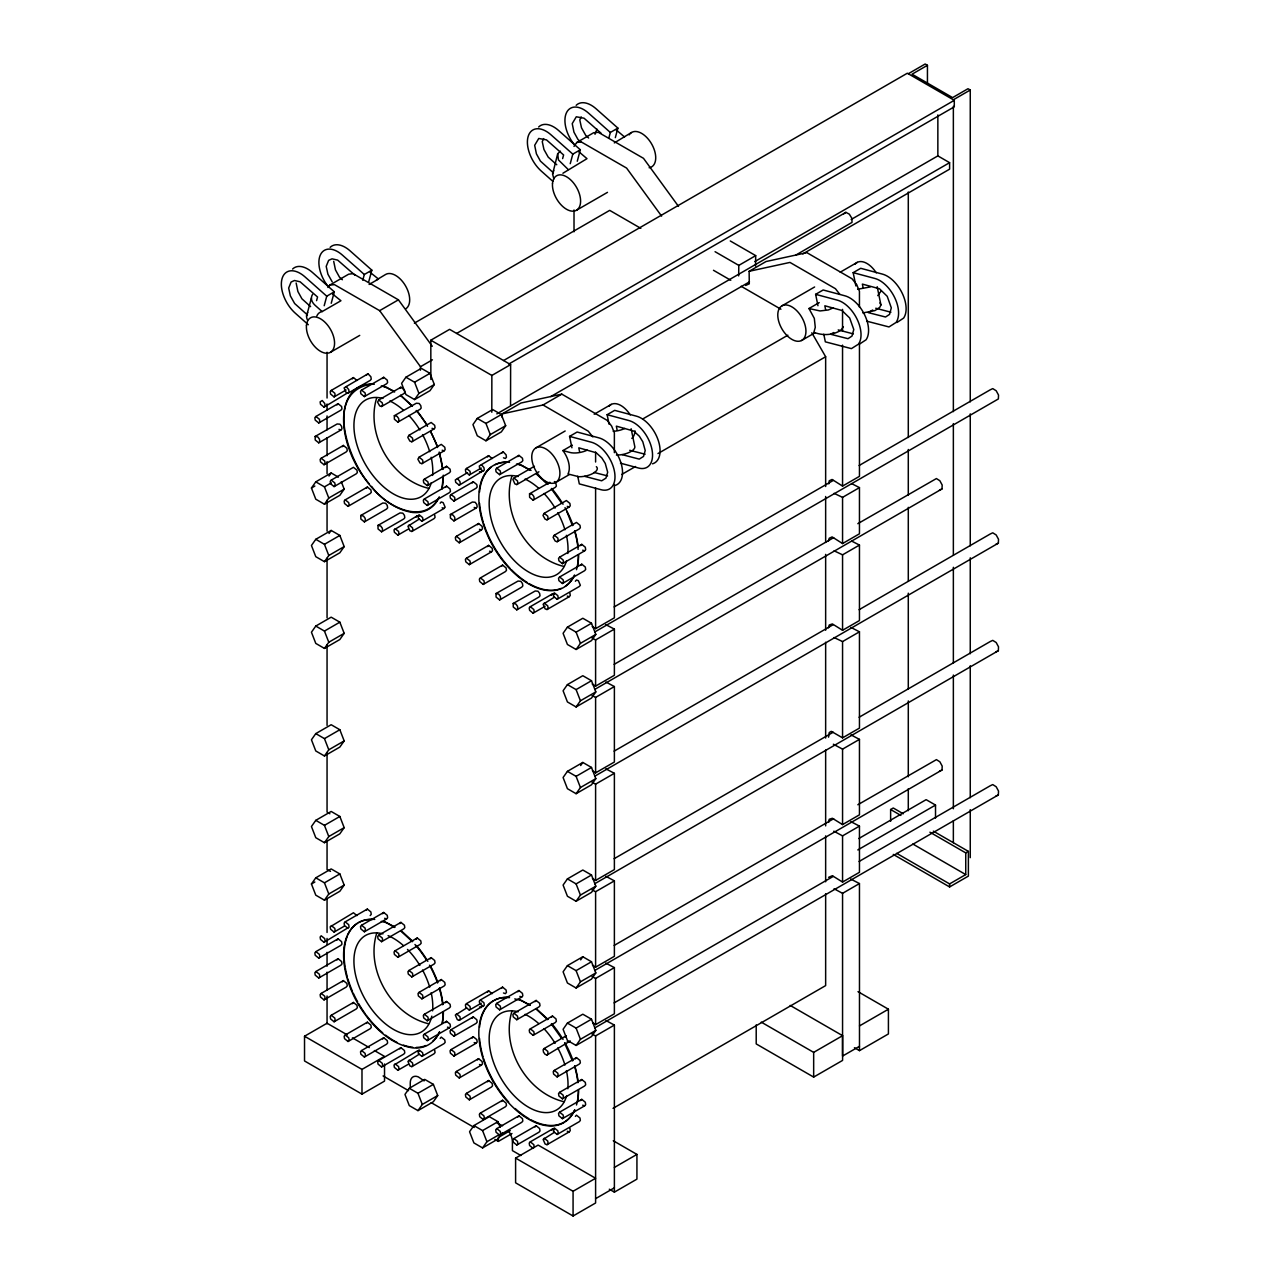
<?xml version="1.0" encoding="UTF-8"?>
<svg xmlns="http://www.w3.org/2000/svg" width="1280" height="1280" viewBox="0 0 1280 1280"><rect width="100%" height="100%" fill="white"/><g stroke="black" fill="none" stroke-linecap="round" stroke-linejoin="round"><path stroke-width="1.5" d="M327.056 752.544L327.056 812.128L329.872 813.744M327.056 473.616L327.056 461.68M327.056 455.712L327.056 437.808M327.056 429.856L327.056 415.936M327.056 409.968L327.056 404M327.056 398.032L327.056 352.272M491.808 412.272L491.856 375.44L510.624 364.608L449.6 329.36L430.816 340.208L430.864 379.456M574.016 231.792L574.016 209.952M605.76 963.12L614.384 967.6L614.384 1013.792L595.6 1024.624L592.656 1022.752M605.76 624.624L614.384 629.104L614.384 675.296L595.6 686.128L592.224 684.032M510.544 405.488L510.624 364.608M420.448 370.176L420.48 366.704L379.648 310.656L334.464 284.64L329.808 285.072L327.984 287.44M738.672 275.92L738.8 265.392L755.696 255.632L730.272 240.96M755.552 266.016L755.696 255.632M443.296 475.184L442.016 489.056M594.672 689.456L942.016 488.912L942.176 485.024L939.856 480.736L936.4 478.56L857.824 523.68M594.688 970.512L942.032 769.984L942.192 766.096L939.872 761.808L936.432 759.632L857.84 804.752M594.688 776.224L998.368 543.152L998.512 539.264L996.192 534.976L992.752 532.816L990.208 534.016L859.088 609.712M594.672 883.76L998.352 650.704L998.512 646.816L996.192 642.528L992.752 640.368L990.192 641.568L859.088 717.264M594.672 1027.984L998.352 794.928L998.512 791.04L996.176 786.752L992.736 784.576L990.192 785.792L859.072 861.488M828.784 483.84L829.232 480.784L832.096 479.456L842.56 486.096L859.456 476.336L859.456 343.04M828.56 737.168L829.232 732.544L831.28 731.344L842.56 737.856L859.456 728.096L859.456 631.808L850.976 627.44M828.688 822.368L829.232 819.28L832.352 818.272L842.56 824.592L859.456 814.832L859.456 739.376L850.976 734.88M553.888 178.944L552.592 174.096L557.696 153.712L560.48 151.168M306.544 316.144L311.408 298.016M316.576 300.64L317.552 297.008L300.112 281.792L294.496 280.496L291.088 282.048L288.672 288.048L290.368 295.888L294.656 303.536L307.456 314.96M324.192 305.728L326.752 296.192L334.304 291.824L312.528 272.528A26.56 15.328 60 0 0 292.592 269.04M331.232 303.28L334.304 291.824M362.768 280.24L364.304 274.512L371.84 270.16L350.08 250.848A26.56 15.328 60 0 0 330.144 247.36M368.768 281.616L371.84 270.16M562.624 158.592L563.6 154.96L546.496 139.888L538.752 138.464L534.672 145.296L536.416 153.84L540.432 161.12L553.424 172.816M570.24 163.68L572.8 154.128L580.336 149.776L558.576 130.48A26.56 15.328 60 0 0 538.64 126.992M577.264 161.232L580.336 149.776M608.8 138.192L610.336 132.464L617.888 128.096L596.112 108.8A26.56 15.328 60 0 0 576.176 105.312M615.328 137.648L617.888 128.096M828.464 541.056L829.232 538.24L832.128 536.912L842.56 543.552L859.456 533.792L859.456 487.616L851.552 483.568M828.464 627.808L829.232 624.992L832.384 623.936L842.56 630.288L859.456 620.544L859.456 545.072L851.552 541.04M512.016 475.712C500.448 512.208 526.592 557.568 563.92 566.432M512.016 1010.992C500.448 1047.488 526.592 1092.848 563.92 1101.712M552.592 174.096L553.76 170.464M376.784 397.632C365.184 434.032 391.392 479.536 428.672 488.352M376.784 933.056C365.184 969.456 391.392 1014.96 428.672 1023.776M595.008 134.272L596.976 129.184M438.88 497.504C424.096 526.256 385.44 506.16 371.568 486.416M543.68 138.608L542.256 141.632L543.952 149.488L548.224 157.136L556.768 164.752M581.232 116.928L579.792 119.968L581.504 127.808L585.776 135.456L588.624 138M877.184 286.688L880.928 304.96L879.76 307.344L874.928 310.592L862.88 312.944M378.752 400.016L377.536 402.08L379.664 405.856L381.568 406.512L403.728 393.712L404.8 392.48L404.432 390.064L400.912 387.216L378.752 400.016L382.272 402.848L382.656 405.264L381.568 406.512M408.992 435.28L407.776 437.344L409.904 441.104L411.808 441.776L433.968 428.976L435.056 427.744L434.672 425.328L431.152 422.48L408.992 435.28L412.512 438.112L412.896 440.528L411.808 441.776M419.104 457.168L417.872 459.232L420.016 463.008L421.92 463.664L444.08 450.88L445.152 449.632L444.768 447.216L441.264 444.384L419.104 457.168L422.608 460.016L422.992 462.432L421.92 463.664M544.208 513.344L542.976 515.408L545.12 519.168L547.024 519.84L569.184 507.04L570.256 505.808L569.888 503.392L566.368 500.544L544.208 513.344L547.728 516.176L548.096 518.592L547.024 519.84M554.304 535.232L553.072 537.296L555.216 541.072L557.12 541.728L579.28 528.928L580.352 527.696L579.984 525.28L576.464 522.432L554.304 535.232L557.824 538.08L558.192 540.496L557.12 541.728M843.376 326.64L841.232 330.048C833.088 335.328 822.8 335.856 813.872 332.272L815.28 327.36L814.32 318.384L808.976 308.528L819.216 302.608M574.016 146.416L576.752 142.496L593.664 132.736L598.32 132.304L643.488 158.32L678.496 206.368M341.296 481.696L344.176 489.152L339.84 495.312L324.448 504.208L315.776 499.2L311.44 488.016L315.776 481.856L331.168 472.96L338.4 477.136M329.008 476.048L331.168 472.96M405.92 377.216L401.584 383.392L405.92 394.576L414.592 399.584L429.984 390.688L434.32 384.512L429.984 373.344L421.312 368.336L405.92 377.216L414.592 382.224L418.928 393.408L414.592 399.584M324.448 504.208L328.784 498.032L344.176 489.152M315.776 539.312L311.44 545.488L315.776 556.672L324.448 561.68L339.84 552.784L344.176 546.608L339.84 535.44L331.168 530.432L315.776 539.312L324.448 544.32L328.784 555.504L324.448 561.68M329.008 533.504L331.168 530.432M315.776 626.064L311.44 632.224L315.776 643.408L324.448 648.416L339.84 639.52L344.176 633.344L339.84 622.176L331.168 617.168L315.776 626.064L324.448 631.072L328.784 642.24L324.448 648.416M477.28 418.416L472.944 424.592L477.28 435.776L485.952 440.784L501.344 431.888L505.68 425.712L501.344 414.544L492.672 409.536L477.28 418.416L485.952 423.424L490.288 434.608L485.952 440.784M315.776 733.616L311.44 739.776L315.776 750.96L324.448 755.968L339.84 747.072L344.176 740.912L339.84 729.728L331.168 724.72L315.776 733.616L324.448 738.624L328.784 749.792L324.448 755.968M315.776 820.352L311.44 826.528L315.776 837.696L324.448 842.704L339.84 833.824L344.176 827.648L339.84 816.464L331.168 811.456L315.776 820.352L324.448 825.36L328.784 836.544L324.448 842.704M311.44 883.984L315.776 877.824L331.168 868.928L339.84 873.936L344.176 885.12L339.84 891.28L324.448 900.176L315.776 895.168L311.44 883.984L314.864 882.016M324.448 900.176L328.784 894L344.176 885.12M567.424 627.136L563.088 633.312L567.424 644.48L576.096 649.488L591.488 640.608L595.824 634.432L591.488 623.264L582.816 618.256L567.424 627.136L576.096 632.144L580.432 643.328L576.096 649.488M567.424 684.608L563.088 690.768L567.424 701.952L576.096 706.96L591.488 698.064L595.824 691.904L591.488 680.72L582.816 675.712L567.424 684.608L576.096 689.616L580.432 700.784L576.096 706.96M567.424 771.344L563.088 777.52L567.424 788.688L576.096 793.696L591.488 784.8L595.824 778.64L591.488 767.456L582.816 762.448L567.424 771.344L576.096 776.352L580.432 787.536L576.096 793.696M580.656 765.536L582.816 762.448M409.296 1088.272L404.96 1094.432L409.296 1105.616L417.968 1110.624L433.376 1101.728L437.712 1095.568L433.376 1084.384L424.688 1079.376L409.296 1088.272L417.968 1093.28L422.304 1104.448L417.968 1110.624M567.424 878.896L563.088 885.072L567.424 896.24L576.096 901.248L591.488 892.368L595.824 886.192L591.488 875.024L582.816 870.016L567.424 878.896L576.096 883.904L580.432 895.088L576.096 901.248M567.424 965.632L563.088 971.808L567.424 982.992L576.096 988L591.488 979.104L595.824 972.928L591.488 961.76L582.816 956.752L567.424 965.632L576.096 970.64L580.432 981.824L576.096 988M580.656 959.84L582.816 956.752M500.144 1127.264L497.968 1121.68L489.296 1116.672L473.904 1125.568L469.552 1131.728L473.904 1142.912L482.576 1147.92L497.968 1139.024L502.304 1132.864M567.424 1023.104L563.088 1029.28L567.424 1040.448L576.096 1045.456L591.488 1036.576L595.824 1030.4L591.488 1019.216L582.816 1014.208L567.424 1023.104L576.096 1028.112L580.432 1039.296L576.096 1045.456M482.576 1147.92L486.912 1141.744L498.88 1134.832M877.76 295.632L881.056 291.136M356.96 380.448L353.44 377.6L331.28 390.4L330.208 391.632L330.576 394.048L334.096 396.896L346.032 390M315.92 416.464L314.848 417.696L315.216 420.112L318.736 422.96L340.896 410.16L341.968 408.928L341.6 406.512L338.08 403.664L315.92 416.464L319.44 419.296L319.808 421.712L318.736 422.96M324.016 407.12L325.104 405.888L324.72 403.472L322.224 400.512L320.128 401.872L320.496 404.288L324.016 407.12L347.264 393.088M334.096 396.896L335.184 395.648L334.8 393.232L331.28 390.4M352.368 378.848L353.44 377.6M337.008 404.912L338.08 403.664M348.016 393.2L349.088 391.968L348.704 389.552L346.224 386.592L344.112 387.952L346.112 392.544L348.016 393.2L370.176 380.416L371.248 379.168L370.864 376.752L368.032 373.792L346.224 386.592M361.568 390.096L360.496 391.344L360.864 393.76L364.384 396.592L386.544 383.808L387.632 382.56L387.248 380.144L383.728 377.312L361.568 390.096L365.088 392.944L365.472 395.36L364.384 396.592M318.736 442.832L319.808 441.584L319.44 439.168L317.824 436.992L315.152 436.432L315.216 440L318.736 442.832L340.896 430.032L341.968 428.8L341.6 426.384L339.984 424.208L337.168 423.968L315.152 436.432M382.656 378.544L383.728 377.312M321.216 458.24L320.128 459.472L320.512 461.888L324.032 464.736L346.192 451.936L347.264 450.704L346.896 448.288L343.376 445.44L321.216 458.24L324.736 461.072L325.104 463.488L324.032 464.736M342.288 446.688L343.376 445.44M399.84 388.464L400.912 387.216M331.28 480.096L330.208 481.344L330.576 483.76L334.096 486.592L356.256 473.808L357.344 472.56L356.96 470.144L353.44 467.312L331.28 480.096L334.8 482.944L335.184 485.36L334.096 486.592M397.92 422.096L399.008 420.864L398.624 418.448L397.008 416.272L394.336 415.696L394.4 419.264L397.92 422.096L420.08 409.312L421.168 408.064L420.784 405.648L419.168 403.472L416.352 403.232L394.336 415.696M345.232 499.84L344.144 501.072L344.528 503.488L348.048 506.336L370.208 493.536L371.28 492.304L370.896 489.888L367.392 487.04L345.232 499.84L348.736 502.672L349.12 505.088L348.048 506.336M366.304 488.288L367.392 487.04M364.384 521.872L365.472 520.64L365.088 518.224L363.472 516.048L360.8 515.472L360.864 519.04L364.384 521.872L386.544 509.072L387.632 507.84L387.248 505.424L385.632 503.248L382.816 503.008L360.8 515.472M424.416 479.104L423.328 480.336L423.712 482.752L427.232 485.6L449.392 472.8L450.464 471.568L450.08 469.152L446.576 466.304L424.416 479.104L427.936 481.936L428.304 484.352L427.232 485.6M381.568 531.792L382.656 530.56L382.272 528.144L380.656 525.968L377.984 525.392L378.048 528.96L381.568 531.792L403.728 518.992L404.8 517.76L404.432 515.344L402.816 513.168L400 512.928L377.984 525.392M445.488 467.552L446.576 466.304M419.152 516.496L417.248 515.824L394.016 529.856L394.4 532.272L397.904 535.12L408.144 529.216M424.416 498.944L423.328 500.176L423.712 502.592L427.232 505.44L449.392 492.64L450.464 491.408L450.08 488.992L446.576 486.144L424.416 498.944L427.936 501.776L428.304 504.192L427.232 505.44M397.904 535.12L398.992 533.872L398.608 531.456L395.088 528.624M419.232 519.072L407.936 526.208L409.92 530.8L411.824 531.472L433.984 518.672L435.056 517.44L434.688 515.024M416.176 517.072L417.248 515.824M445.488 487.392L446.576 486.144M411.824 531.472L412.896 530.224L412.528 527.808L409.008 524.976M492.16 458.512L488.656 455.664L466.496 468.464L465.408 469.696L465.792 472.112L469.312 474.96L481.232 468.064M421.904 521.248L422.992 520L422.608 517.584L419.088 514.752L418.016 515.984L418.4 518.4L421.904 521.248L444.064 508.448L445.152 507.216L443.152 502.624L441.248 501.952L440.176 503.2M451.12 494.528L450.048 495.76L450.432 498.176L453.936 501.024L476.096 488.224L477.184 486.976L476.8 484.56L473.28 481.728L451.12 494.528L454.64 497.36L455.024 499.776L453.936 501.024M459.232 485.184L460.304 483.952L459.92 481.536L457.44 478.56L455.328 479.936L455.712 482.352L459.232 485.184L482.464 471.152M469.312 474.96L470.384 473.712L470 471.296L466.496 468.464M487.568 456.912L488.656 455.664M472.208 482.976L473.28 481.728M496.784 468.16L495.696 469.408L496.08 471.824L499.6 474.656L521.76 461.872L522.832 460.624L522.448 458.208L518.944 455.376L496.784 468.16L500.288 471.008L500.672 473.424L499.6 474.656M453.936 520.896L455.024 519.648L454.64 517.232L453.024 515.056L450.368 514.496L450.432 518.048L453.936 520.896L476.096 508.096L477.184 506.864L476.8 504.448L475.184 502.272L472.368 502.032L450.368 514.496M517.856 456.608L518.944 455.376M456.416 536.288L455.344 537.536L455.712 539.952L459.232 542.784L481.392 530L482.48 528.752L482.096 526.336L478.576 523.504L456.416 536.288L459.936 539.136L460.32 541.552L459.232 542.784M534.416 466.272L513.968 478.08L512.88 479.312L514.88 483.904L516.768 484.576L538.928 471.776M477.504 524.736L478.576 523.504M516.768 484.576L517.856 483.328L517.472 480.912L513.968 478.08M466.496 558.16L465.408 559.408L465.792 561.824L469.312 564.656L491.472 551.856L492.544 550.624L492.16 548.208L488.656 545.376L466.496 558.16L470 561.008L470.384 563.424L469.312 564.656M487.568 546.608L488.656 545.376M533.136 500.16L534.208 498.912L533.824 496.496L532.224 494.32L529.552 493.76L529.616 497.328L533.136 500.16L555.296 487.36L556.368 486.128L555.984 483.712L554.384 481.536M480.432 577.904L479.36 579.136L479.728 581.552L483.248 584.4L505.408 571.6L506.48 570.368L506.112 567.952L502.592 565.104L480.432 577.904L483.952 580.736L484.32 583.152L483.248 584.4M501.52 566.352L502.592 565.104M499.6 599.936L500.672 598.688L500.288 596.272L498.688 594.096L496.016 593.536L496.08 597.088L499.6 599.936L521.76 587.136L522.832 585.904L522.448 583.488L520.848 581.312L518.032 581.072L496.016 593.536M559.616 557.152L558.544 558.4L558.912 560.816L562.432 563.648L584.592 550.864L585.68 549.616L585.296 547.2L581.776 544.368L559.616 557.152L563.136 560L563.52 562.416L562.432 563.648M516.768 609.856L517.856 608.608L517.472 606.192L515.856 604.016L513.2 603.456L513.264 607.008L516.768 609.856L538.928 597.056L540.016 595.824L539.632 593.408L538.016 591.232L535.216 590.992L513.2 603.456M580.704 545.6L581.776 544.368M554.368 594.544L552.464 593.888L530.304 606.688L529.216 607.92L529.6 610.336L533.12 613.184L545.056 606.288M559.616 577.008L558.544 578.24L558.912 580.656L562.432 583.504L584.592 570.704L585.68 569.456L585.296 567.04L581.776 564.208L559.616 577.008L563.136 579.84L563.52 582.256L562.432 583.504M533.12 613.184L534.192 611.936L533.824 609.52L530.304 606.688M554.448 597.136L543.136 604.272L545.12 608.864L547.024 609.536L569.184 596.736L570.272 595.504L569.888 593.088M551.376 595.136L552.464 593.888M580.704 565.44L581.776 564.208M547.024 609.536L548.112 608.288L547.728 605.872L544.208 603.04M557.12 599.296L558.192 598.064L557.824 595.648L554.304 592.816L553.216 594.048L553.6 596.464L557.12 599.296L579.28 586.512L580.352 585.264L578.368 580.672L576.464 580.016L575.376 581.248M356.96 915.6L353.44 912.768L330.208 926.8L330.576 929.216L334.096 932.064L344.32 926.144M315.92 951.616L314.848 952.864L315.216 955.28L318.736 958.112L340.896 945.328L341.968 944.08L341.6 941.664L338.08 938.832L315.92 951.616L319.44 954.464L319.808 956.88L318.736 958.112M324.016 942.288L325.104 941.04L324.72 938.624L321.2 935.792L320.128 937.024L320.496 939.44L324.016 942.288L347.264 928.256M334.096 932.064L335.184 930.816L334.8 928.4L331.28 925.568M345.2 921.872L344.112 923.104L344.496 925.52L348.016 928.368L349.088 927.12L348.704 924.704L345.2 921.872L367.36 909.072L370.864 911.92L371.248 914.336L370.176 915.568M337.008 940.064L338.08 938.832M366.272 910.32L367.36 909.072M315.92 971.504L314.848 972.736L315.216 975.152L318.736 978L340.896 965.2L341.968 963.952L341.6 961.552L338.08 958.704L315.92 971.504L319.44 974.336L319.808 976.752L318.736 978M361.568 925.264L360.496 926.512L360.864 928.928L364.384 931.76L386.544 918.96L387.632 917.728L387.248 915.312L383.728 912.464L361.568 925.264L365.088 928.112L365.472 930.528L364.384 931.76M337.008 959.952L338.08 958.704M382.656 913.712L383.728 912.464M321.216 993.392L320.128 994.64L320.512 997.056L324.032 999.888L346.192 987.104L347.264 985.856L346.896 983.44L343.376 980.608L321.216 993.392L324.736 996.24L325.104 998.656L324.032 999.888M378.752 935.184L377.68 936.416L378.048 938.832L381.568 941.68L403.728 928.88L404.8 927.632L404.432 925.216L400.912 922.384L378.752 935.184L382.272 938.016L382.656 940.432L381.568 941.68M342.288 981.84L343.376 980.608M399.84 923.616L400.912 922.384M331.28 1015.264L330.208 1016.496L330.576 1018.912L334.096 1021.76L356.256 1008.96L357.344 1007.728L356.96 1005.312L353.44 1002.464L331.28 1015.264L334.8 1018.096L335.184 1020.512L334.096 1021.76M395.104 950.768L394.032 952L394.4 954.416L397.92 957.264L420.08 944.464L421.168 943.232L420.784 940.816L417.264 937.968L395.104 950.768L398.624 953.6L399.008 956.016L397.92 957.264M352.368 1003.712L353.44 1002.464M416.192 939.216L417.264 937.968M345.232 1035.008L344.144 1036.24L344.528 1038.656L348.048 1041.488L370.208 1028.704L371.28 1027.456L370.896 1025.04L367.392 1022.208L345.232 1035.008L348.736 1037.84L349.12 1040.256L348.048 1041.488M408.992 970.448L407.92 971.68L408.304 974.096L411.808 976.928L433.968 964.144L435.056 962.896L434.672 960.48L431.152 957.648L408.992 970.448L412.512 973.28L412.896 975.696L411.808 976.928M366.304 1023.44L367.392 1022.208M430.08 958.88L431.152 957.648M361.568 1050.544L360.496 1051.776L360.864 1054.192L364.384 1057.04L386.544 1044.24L387.632 1043.008L387.248 1040.592L383.728 1037.744L361.568 1050.544L365.088 1053.376L365.472 1055.792L364.384 1057.04M419.104 992.336L418.016 993.568L418.4 995.984L421.92 998.832L444.08 986.032L445.152 984.8L444.768 982.384L441.264 979.536L419.104 992.336L422.608 995.168L422.992 997.584L421.92 998.832M382.656 1038.992L383.728 1037.744M440.176 980.784L441.264 979.536M378.752 1060.464L377.68 1061.696L378.048 1064.112L381.568 1066.96L403.728 1054.16L404.8 1052.928L404.432 1050.512L400.912 1047.664L378.752 1060.464L382.272 1063.296L382.656 1065.712L381.568 1066.96M424.416 1014.256L423.328 1015.504L423.712 1017.92L427.232 1020.752L449.392 1007.968L450.464 1006.72L450.08 1004.304L446.576 1001.472L424.416 1014.256L427.936 1017.104L428.304 1019.52L427.232 1020.752M399.84 1048.912L400.912 1047.664M445.488 1002.704L446.576 1001.472M419.152 1051.648L417.248 1050.992L394.016 1065.024L394.4 1067.44L397.904 1070.272L408.144 1064.368M424.416 1034.096L423.328 1035.344L423.712 1037.76L427.232 1040.592L449.392 1027.808L450.464 1026.56L450.08 1024.144L446.576 1021.312L424.416 1034.096L427.936 1036.944L428.304 1039.36L427.232 1040.592M397.904 1070.272L398.992 1069.04L398.608 1066.624L395.088 1063.792M419.232 1054.24L407.936 1061.376L409.92 1065.968L411.824 1066.64L433.984 1053.84L435.056 1052.592L434.688 1050.176M445.488 1022.544L446.576 1021.312M466.64 1007.952L455.328 1015.088L457.328 1019.68L459.232 1020.352L482.464 1006.32M492.16 993.664L488.656 990.832L466.496 1003.616L465.408 1004.864L465.792 1007.28L469.312 1010.112L481.232 1003.232M411.824 1066.64L412.896 1065.392L412.528 1062.976L409.008 1060.144M421.904 1056.4L422.992 1055.168L422.608 1052.752L419.088 1049.904L418.016 1051.152L418.4 1053.568L421.904 1056.4L444.064 1043.616L445.152 1042.368L444.768 1039.952L441.248 1037.12L440.176 1038.352M451.12 1029.68L450.048 1030.928L450.432 1033.344L453.936 1036.176L476.096 1023.392L477.184 1022.144L476.8 1019.728L473.28 1016.896L451.12 1029.68L454.64 1032.528L455.024 1034.944L453.936 1036.176M459.232 1020.352L460.304 1019.104L459.92 1016.688L456.416 1013.856M469.312 1010.112L470.384 1008.88L470 1006.464L466.496 1003.616M480.4 999.936L479.328 1001.168L479.696 1003.584L483.216 1006.432L484.288 1005.184L483.92 1002.768L480.4 999.936L502.56 987.136L506.08 989.984L506.448 992.4L505.376 993.632L503.472 992.976M487.568 992.064L488.656 990.832M472.208 1018.128L473.28 1016.896M501.488 988.384L502.56 987.136M451.12 1049.552L450.048 1050.8L450.432 1053.216L453.936 1056.048L476.096 1043.264L477.184 1042.016L476.8 1039.6L473.28 1036.768L451.12 1049.552L454.64 1052.4L455.024 1054.816L453.936 1056.048M496.784 1003.328L495.696 1004.56L496.08 1006.976L499.6 1009.824L521.76 997.024L522.832 995.792L522.448 993.376L518.944 990.528L496.784 1003.328L500.288 1006.16L500.672 1008.576L499.6 1009.824M472.208 1038L473.28 1036.768M517.856 991.776L518.944 990.528M456.416 1071.456L455.344 1072.704L455.712 1075.12L459.232 1077.952L481.392 1065.152L482.48 1063.92L482.096 1061.504L478.576 1058.672L456.416 1071.456L459.936 1074.304L460.32 1076.72L459.232 1077.952M513.968 1013.232L512.88 1014.48L513.264 1016.896L516.768 1019.728L538.928 1006.944L540.016 1005.696L539.632 1003.28L536.128 1000.448L513.968 1013.232L517.472 1016.08L517.856 1018.496L516.768 1019.728M477.504 1059.904L478.576 1058.672M535.04 1001.68L536.128 1000.448M466.496 1093.328L465.408 1094.56L465.792 1096.976L469.312 1099.824L491.472 1087.024L492.544 1085.792L492.16 1083.376L488.656 1080.528L466.496 1093.328L470 1096.16L470.384 1098.576L469.312 1099.824M530.32 1028.832L529.232 1030.064L529.616 1032.48L533.136 1035.328L555.296 1022.528L556.368 1021.296L555.984 1018.88L552.48 1016.032L530.32 1028.832L533.824 1031.664L534.208 1034.08L533.136 1035.328M487.568 1081.776L488.656 1080.528M551.392 1017.28L552.48 1016.032M480.432 1113.056L479.36 1114.304L479.728 1116.72L483.248 1119.552L505.408 1106.768L506.48 1105.52L506.112 1103.104L502.592 1100.272L480.432 1113.056L483.952 1115.904L484.32 1118.32L483.248 1119.552M565.28 1036.944L566.368 1035.712L544.208 1048.496L543.12 1049.744L543.504 1052.16L545.12 1054.336L547.024 1054.992L570.256 1040.96M501.52 1101.504L502.592 1100.272M547.024 1054.992L548.096 1053.76L547.728 1051.344L544.208 1048.496M496.784 1128.608L495.696 1129.84L496.08 1132.256L499.6 1135.104L521.76 1122.304L522.832 1121.056L522.448 1118.64L518.944 1115.808L496.784 1128.608L500.288 1131.44L500.672 1133.856L499.6 1135.104M554.304 1070.4L553.232 1071.632L553.6 1074.048L557.12 1076.896L579.28 1064.096L580.352 1062.864L579.984 1060.448L576.464 1057.6L554.304 1070.4L557.824 1073.232L558.192 1075.648L557.12 1076.896M517.856 1117.04L518.944 1115.808M575.392 1058.848L576.464 1057.6M513.968 1138.528L512.88 1139.76L513.264 1142.176L516.768 1145.024L538.928 1132.224L540.016 1130.976L539.632 1128.56L536.128 1125.728L513.968 1138.528L517.472 1141.36L517.856 1143.776L516.768 1145.024M559.616 1092.32L558.544 1093.568L558.912 1095.984L562.432 1098.816L584.592 1086.016L585.68 1084.784L585.296 1082.368L581.776 1079.52L559.616 1092.32L563.136 1095.168L563.52 1097.584L562.432 1098.816M535.04 1126.96L536.128 1125.728M580.704 1080.768L581.776 1079.52M530.304 1141.84L529.216 1143.088L529.6 1145.504L533.12 1148.336L534.192 1147.104L533.824 1144.688L530.304 1141.84L552.464 1129.056L554.368 1129.712M559.616 1112.16L558.544 1113.408L558.912 1115.824L562.432 1118.656L584.592 1105.872L585.68 1104.624L585.296 1102.208L581.776 1099.376L559.616 1112.16L563.136 1115.008L563.52 1117.424L562.432 1118.656M554.448 1132.288L543.136 1139.44L545.12 1144.032L547.024 1144.688L569.184 1131.904L570.272 1130.656L569.888 1128.24M551.376 1130.288L552.464 1129.056M580.704 1100.608L581.776 1099.376M547.024 1144.688L548.112 1143.456L547.728 1141.04L544.208 1138.192M557.12 1134.464L558.192 1133.232L557.824 1130.816L554.304 1127.968L553.216 1129.216L553.6 1131.632L557.12 1134.464L579.28 1121.664L580.352 1120.432L579.984 1118.016L576.464 1115.184L575.376 1116.416M366.272 375.152L368.032 373.792M501.488 453.216L503.232 451.856L506.08 454.816L506.448 457.232L505.376 458.464L503.472 457.808M562.912 173.248L586.992 158.672L578.624 151.536M843.568 213.952L845.888 212.352L849.328 214.16L851.888 218.32L852.032 222.384L796.144 254.912M859.408 344.16L866.064 339.792A26.56 15.328 60 0 0 864.688 314.96A26.56 15.328 60 0 0 844.928 295.808L823.168 289.984L815.632 294.336L817.952 305.728M896.96 322.496L903.6 318.112A26.56 15.328 60 0 0 902.24 293.28A26.56 15.328 60 0 0 882.48 274.128L860.72 268.304L853.168 272.656L855.888 285.952M481.424 464.64L479.328 466.016L479.696 468.432L483.216 471.264L484.288 470.032L483.92 467.616L481.424 464.64L503.232 451.856M614.304 142.912L631.408 132.544M376.4 279.984L385.376 274.608A19.92 11.504 60 0 1 405.296 285.472A19.92 11.504 60 0 1 405.824 308.768M457.44 478.56L467.504 472.672M329.808 285.072L348.592 274.224L352.992 273.632L398.416 299.824L432.272 346.256M316.848 315.92A19.92 11.504 60 0 1 322.16 311.568L340.944 300.736L332.624 294.08M369.104 284.464L378.496 279.056L370.176 272.4M379.648 310.656L398.416 299.824M330.72 352.144L359.728 335.392M576.752 210.096L607.488 192.352M414.368 323.136L609.696 210.368L640.832 228.352M456.64 333.424L907.344 73.216L954.288 100.32L954.288 106.832L508.768 364.048M908.288 73.76L925.184 64L927.44 65.296L927.44 83.296M927.44 65.296L912.048 74.192L952.608 97.616L968 88.72L970.256 90.016L970.256 401.872M420.48 366.704L432.432 359.808M414.592 382.224L429.984 373.344M418.928 393.408L434.32 384.512M953.36 99.776L970.256 90.016M503.584 360.528L954.288 100.32M311.44 488.016L314.864 486.048M315.776 481.856L324.448 486.864L331.296 482.912M754.816 261.568L937.856 155.888L949.6 162.672L949.6 169.168L802.816 253.92M496.816 413.888L845.888 212.352M502.224 417.44L502.176 413.872L520.96 403.024L561.808 394.144L607.216 420.4L611.632 426.096L614.368 432.784L614.368 452.672M745.6 285.456L749.28 283.824L749.136 271.296L766.032 261.536L806.88 252.656L851.984 278.736L856.704 284.608L859.44 291.312L859.44 307.216M485.952 423.424L501.344 414.544M851.168 219.488L949.6 162.672M550.752 396.592L749.488 281.856M490.288 434.608L505.68 425.712M502.176 413.872L543.024 404.992L561.808 394.144M324.448 544.32L339.84 535.44M328.784 555.504L344.176 546.608M536.144 447.76L565.168 430.992M594.192 414.24L611.264 404.384M782.176 305.712L814.624 286.976M840.224 272.192L857.296 262.336M571.92 447.776L569.584 436.384L577.12 432.032L598.896 437.856A26.56 15.328 60 0 1 620.656 461.936A26.56 15.328 60 0 1 614.944 485.488M609.072 424.208L607.136 414.704L614.672 410.352L636.448 416.176A26.56 15.328 60 0 1 658.208 440.256A26.56 15.328 60 0 1 652.496 463.808M596.336 466.656A13.28 5.424 -11.6 0 1 593.344 473.232A13.28 5.424 -11.6 0 1 578.88 476.736L567.984 473.968A19.92 11.504 60 0 0 562.928 450.576L572.32 445.152M642.656 419.024L787.856 335.2M555.52 482.56A19.92 11.504 60 0 0 549.84 451.888A19.92 11.504 60 0 0 532.128 461.024A19.92 11.504 60 0 0 555.52 482.56L569.168 474.672M801.552 340.512A19.92 11.504 60 0 0 795.872 309.84A19.92 11.504 60 0 0 778.16 318.976A19.92 11.504 60 0 0 801.552 340.512L815.216 332.624M833.68 332.544L830.656 334.272L848 338.688L852.016 336.048L853.776 329.52L849.664 317.984L841.936 310.464L824.832 305.776L825.6 309.584M872.736 309.984L868.208 312.608L885.536 317.008L889.552 314.384L891.312 307.84L887.216 296.304L879.488 288.784L862.368 284.096L863.152 287.904M324.448 631.072L339.84 622.176M328.784 642.24L344.176 633.344M621.68 474.496L635.52 466.512M657.984 453.552L825.648 356.736L811.824 332.768M324.448 738.624L339.84 729.728M328.784 749.792L344.176 740.912M614.128 606.944L833.216 480.448M859.104 465.52L990.208 389.824L992.752 388.608L996.208 390.784L998.528 395.056L998.368 398.944L594.688 632.016M576.096 632.144L591.488 623.264M592.224 626.576L595.6 628.672L614.384 617.824L614.368 484.512M580.432 643.328L595.824 634.432M592.112 638.064L595.6 639.936L614.384 629.104M834.096 493.36L842.56 497.36L859.456 487.616M324.448 825.36L339.84 816.464M614.16 664.352L833.632 537.648M576.096 689.616L591.488 680.72M328.784 836.544L344.176 827.648M580.432 700.784L595.824 691.904M592.128 695.616L595.6 697.408L614.384 686.56L614.384 762.032L595.6 772.864L592.448 770.832M834.096 550.816L842.56 554.832L859.456 545.072M315.776 877.824L324.448 882.832L339.84 873.936M614.128 751.152L833.216 624.656M576.096 776.352L591.488 767.456M580.432 787.536L595.824 778.64M592.112 782.272L595.6 784.144L614.384 773.312L614.384 869.584L595.6 880.432L592.448 878.384M834.096 637.552L842.56 641.568L859.456 631.808M384.528 1064.016L384.528 1081.12L361.984 1094.128L304.528 1060.96L304.528 1036.24L327.056 1023.232L347.344 1034.928M614.128 858.704L833.216 732.208M576.096 883.904L591.488 875.024M580.432 895.088L595.824 886.192M592.128 889.904L595.6 891.696L614.384 880.864L614.384 956.32L595.6 967.168L592.448 965.136M833.36 744.224L842.56 749.136L859.456 739.376M304.528 1036.24L361.984 1069.408L384.528 1056.4L374.384 1050.544M614.176 945.424L833.648 818.72M576.096 970.64L591.488 961.76M580.432 981.824L595.824 972.928M592.112 976.576L595.6 978.448L614.384 967.6M833.808 831.184L842.56 835.872L859.456 826.112L859.456 872.304L842.56 882.064L832.352 875.728L828.608 877.312M890.624 821.344L890.624 809.52L893.264 808L903.28 813.792M858.784 838.544L926.128 799.664L935.52 805.072L935.52 818.096M417.968 1093.28L433.376 1084.384M857.808 849.936L935.52 805.072M422.304 1104.448L437.712 1095.568M614.112 1002.912L833.2 876.432M576.096 1028.112L591.488 1019.216M580.432 1039.296L595.824 1030.4M592.128 1034.112L595.6 1035.904L614.384 1025.072L614.384 1192.144L609.312 1189.216M834.064 888.784L842.56 893.328L859.456 883.568L859.488 1050.64L888.416 1033.936L888.416 1009.216L857.984 991.648M473.904 1125.568L482.576 1130.576L497.968 1121.68M929.904 832.192L965.744 852.896L968.384 851.376L968.384 876.096L949.6 886.944L893.264 854.416M510.272 1130.608L498.32 1137.504L498.32 1141.408L494.88 1139.424M498.32 1141.408L511.984 1133.52M896.672 853.344L949.6 883.904L965.744 874.576L965.744 852.896M515.6 1158.096L538.144 1145.088L595.6 1178.272L573.072 1191.28L515.6 1158.096L515.6 1182.816L573.072 1216L595.6 1202.992L595.6 1035.904M613.04 1108.352L825.648 985.6L825.648 893.76M614.384 1167.424L636.928 1154.416L636.928 1179.136L614.384 1192.144M761.264 1022.128L813.664 1052.368L842.592 1035.68L842.592 1060.4L813.664 1077.088L756.208 1043.92L756.208 1024.896M859.488 1025.92L888.416 1009.216M595.6 1198.656L614.384 1187.808M859.456 1046.32L842.56 1056.08L842.56 893.328M529.552 493.76L549.872 482.256M939.472 490.128L942.016 488.912M995.808 544.368L998.368 543.152M995.808 651.92L998.352 650.704M939.488 771.184L942.032 769.984M995.808 796.144L998.352 794.928M833.264 307.808L828.352 309.968L820.064 310.944L808.976 308.528M870.24 286.944L857.616 289.264M749.136 271.296L789.968 262.416L835.44 288.704L839.808 294.352M576.752 142.496L581.168 141.888L626.592 168.08L661.6 216.112M372.064 383.952C323.392 391.504 348.128 459.408 368.912 483.536M381.28 385.952L386.512 387.216L394.608 392.032M516.512 464.032L521.744 465.28L529.84 470.096M381.28 921.376L386.512 922.64L394.608 927.456M514.768 998.896L521.744 1000.576L529.84 1005.392M629.712 450.304L645.12 454.224M594.08 472.464L607.568 475.904M866.624 321.136L888.976 326.944L896.064 322.464A26.56 15.328 60 0 0 894.704 297.632A26.56 15.328 60 0 0 874.944 278.48L853.168 272.656M875.744 308.24L890.912 312.224M838.208 329.92L853.376 333.904M622.16 454.656L639.248 459.12L643.52 456.432L645.216 450.544L642.8 441.76L639.392 436.272L633.776 431.072L616.336 426.144L617.104 429.952M584.624 476.336L601.696 480.8L605.968 478.112L607.68 472.224L605.264 463.424L601.84 457.952L596.224 452.752L578.784 447.824L579.568 451.632M815.632 294.336L837.392 300.16A26.56 15.328 60 0 1 857.152 319.312A26.56 15.328 60 0 1 858.512 344.144L851.424 348.624L825.344 341.84L823.792 334.24M607.136 414.704L628.896 420.544A26.56 15.328 60 0 1 651.904 449.152A26.56 15.328 60 0 1 638.624 468.048L620.48 463.184M569.584 436.384L591.344 442.208A26.56 15.328 60 0 1 614.352 470.832A26.56 15.328 60 0 1 601.072 489.712L579.312 483.888L577.744 476.288M562.928 450.576L570.016 452.48A13.28 5.424 -11.6 0 0 587.232 450.144M432.064 428.32L433.968 428.976M442.176 450.208L444.08 450.88M479.488 471.728L481.392 472.384M567.28 506.384L569.184 507.04M338.992 429.376L340.896 430.032M474.192 507.44L476.096 508.096M582.688 550.192L584.592 550.864M442.16 507.792L444.064 508.448M479.488 529.328L481.392 530M489.568 551.2L491.472 551.856M567.28 596.08L569.184 596.736M384.64 918.304L386.544 918.96M519.856 996.368L521.76 997.024M479.488 1006.896L481.392 1007.552M567.28 1041.536L569.184 1042.208M447.488 1027.136L449.392 1027.808M474.192 1042.592L476.096 1043.264M479.488 1064.496L481.392 1065.152M582.688 1105.2L584.592 1105.872M567.28 1131.232L569.184 1131.904M382.896 386.048L394.464 391.36M384.048 921.52L394.976 926.992M519.248 999.584L530.176 1005.056M519.248 464.4L531.056 470.4M497.248 1123.216L502.592 1125.744M330.528 871.392L327.056 869.584L327.056 840.72M850.832 821.632L859.456 826.112M850.736 879.04L859.456 883.568M605.76 768.816L614.384 773.312M605.92 682.032L614.384 686.56M605.92 876.32L614.384 880.864M605.92 1020.528L614.384 1025.072M715.072 251.696L738.8 265.392M713.472 270.288L730.768 280.272M741.152 286.272L780.928 309.232M430.816 340.208L491.856 375.44M933.328 831.136L968.384 851.376M890.624 809.52L900.88 815.44M912.832 844.016L965.744 874.576M790.192 1005.424L842.592 1035.68M854.416 1047.712L859.488 1050.64M613.264 1140.752L636.928 1154.416M352.416 1037.856L369.312 1047.616M431.216 1102.656L474.24 1127.504M383.088 1075.952L408.56 1090.656M520.896 1155.52L512.416 1150.624L512.416 1141.952A13.264 7.648 60 0 0 508.464 1130.832M543.024 404.992L588.208 431.136L592.848 436.928M424.16 1080.896L418.288 1076.88A13.264 7.664 60 0 0 410.256 1082.96L410.256 1088.176M400.544 395.232L412.24 405.904M616.176 129.856L624.544 136.992M355.104 275.328L337.664 260.112L332.032 258.832L328.624 260.368L326.208 266.368L327.92 274.224L332.208 281.856M601.136 133.28L584.048 118.208L576.288 116.784L572.224 123.616L573.952 132.16L577.968 139.44L580.864 142.048M610.336 132.464L588.576 113.152A26.56 15.328 60 0 0 566.24 113.264A26.56 15.328 60 0 0 574.896 145.36M572.8 154.128L551.024 134.832A26.56 15.328 60 0 0 528.032 136.88A26.56 15.328 60 0 0 541.312 171.104L552.912 181.408M364.304 274.512L342.528 255.2A26.56 15.328 60 0 0 320.192 255.312A26.56 15.328 60 0 0 328.864 287.408M326.752 296.192L304.992 276.88A26.56 15.328 60 0 0 281.984 278.944A26.56 15.328 60 0 0 295.264 313.168L308.32 324.736M322.16 311.568L315.072 305.28A13.28 9.392 15 0 1 312.576 294.384M342.368 279.744L339.472 277.136L335.456 269.856L333.696 261.328M310.592 306.624L301.936 298.816L297.904 291.536L296.144 282.992M536.32 473.952L547.632 484.336M401.088 395.872L412.4 406.272M536.32 1009.232L547.632 1019.632M401.088 931.296L412.4 941.696M536.752 1009.088L547.936 1019.392M401.536 931.024L412.72 941.328M537.424 474.48L541.36 478.128M544 480.56L547.936 484.224M568.208 169.52L558.432 159.888L557.696 153.712M551.312 488.752L561.456 502.896M551.312 1024.032L561.456 1038.176M417.712 411.616L427.072 424.816M564.592 1043.136L572.416 1060.864M430.656 431.424L437.504 446.4M879.936 302.928L880.928 304.96M566.688 511.168L572.416 525.584M324.448 486.864L328.784 498.032M482.576 1130.576L486.912 1141.744M324.448 882.832L328.784 894M439.216 452.048L442.816 469.456M631.136 428.736L634.88 447.008A13.28 5.424 -11.6 0 1 616.432 455.056M970.256 413.872L970.256 545.808M970.256 557.808L970.256 653.76M970.256 665.76L970.256 797.696M970.256 809.68L970.256 857.664M953.36 106.288L953.36 411.632M953.36 423.6L953.36 555.312M953.36 567.296L953.36 663.088M953.36 675.056L953.36 808.768M953.36 820.752L953.36 842.704M949.6 883.904L949.6 886.944M937.856 114.912L937.856 155.888M908.288 192.016L908.288 437.488M908.288 449.472L908.288 495.376M908.288 507.344L908.288 581.184M908.288 593.168L908.288 688.96M908.288 700.928L908.288 776.768M908.288 788.736L908.288 810.688M842.544 309.392L842.544 331.232M842.544 345.136L842.56 486.096M842.56 497.36L842.56 543.552M842.56 554.832L842.56 630.288M842.56 641.568L842.56 737.856M842.56 749.136L842.56 824.592M842.56 835.872L842.56 882.064M825.648 356.736L825.648 486.512M825.648 496.496L825.648 542.4M825.648 554.384L825.648 630.24M825.648 642.224L825.648 738.048M825.648 750.032L825.648 825.888M825.648 835.872L825.648 881.792M813.664 1052.368L813.664 1077.088M595.6 452.016L595.6 462.016M595.6 488L595.6 628.672M595.6 639.936L595.6 686.128M595.6 697.408L595.6 772.864M595.6 784.144L595.6 880.432M595.6 891.696L595.6 967.168M595.6 978.448L595.6 1024.624M573.072 1191.28L573.072 1216M361.984 1069.408L361.984 1094.128M327.056 500.288L327.056 531.088M327.056 558.256L327.056 617.824M327.056 644.816L327.056 725.376M327.056 898.72L327.056 932.464M327.056 938.416L327.056 944.368M327.056 952.32L327.056 966.208M327.056 972.16L327.056 990.016M327.056 995.968L327.056 1023.76M574.56 574.976A70.384 40.64 60 0 1 493.392 546.752A70.384 40.64 60 0 1 509.536 462.352M574.56 530.992A70.384 40.64 60 0 1 578.112 549.392M578.352 555.168A70.384 40.64 60 0 1 576.48 569.68M566.528 560.768A55.776 32.208 60 0 1 500.576 542.32A55.776 32.208 60 0 1 518.176 476.512M525.088 479.056A55.776 32.208 60 0 1 538.592 488.16M544.064 493.488A55.776 32.208 60 0 1 555.12 508.064M557.776 512.688A55.776 32.208 60 0 1 564.944 529.792M566.4 535.328A55.776 32.208 60 0 1 567.84 553.504M307.536 320.08A13.28 9.392 15 0 1 307.712 312.512M855.056 264.208A19.92 11.504 60 0 1 876.256 272.864M629.184 134.864A19.92 11.504 60 0 1 651.216 143.248A19.92 11.504 60 0 1 649.136 167.744M609.024 406.256A19.92 11.504 60 0 1 630.224 414.912M635.008 430.864A19.92 11.504 60 0 1 631.824 438.4M624.784 428.464A13.28 5.424 -11.6 0 1 613.216 431.296M574.56 1110.256A70.384 40.64 60 0 1 493.392 1082.032A70.384 40.64 60 0 1 509.536 997.632M574.56 1066.272A70.384 40.64 60 0 1 577.92 1082.704M578.352 1090.448A70.384 40.64 60 0 1 576.48 1104.976M566.528 1096.048A55.776 32.208 60 0 1 500.576 1077.6A55.776 32.208 60 0 1 518.176 1011.792M525.088 1014.336A55.776 32.208 60 0 1 538.592 1023.456M544.064 1028.768A55.776 32.208 60 0 1 555.12 1043.344M557.776 1047.968A55.776 32.208 60 0 1 564.944 1065.072M566.4 1070.624A55.776 32.208 60 0 1 567.84 1088.784M439.328 496.896A70.384 40.64 60 0 1 412.4 512.448C388.176 508.4 370.464 488.64 358.16 468.672A70.384 40.64 60 0 1 374.304 384.272M416.192 410.496A70.384 40.64 60 0 1 427.536 426.352M430.448 431.488A70.384 40.64 60 0 1 437.568 447.52M439.328 452.912A70.384 40.64 60 0 1 442.688 469.344M443.12 477.088A70.384 40.64 60 0 1 442.16 487.744M431.296 482.688A55.776 32.208 60 0 1 365.344 464.24A55.776 32.208 60 0 1 382.944 398.432M389.856 400.976A55.776 32.208 60 0 1 403.36 410.096M408.832 415.408A55.776 32.208 60 0 1 419.872 429.984M422.544 434.608A55.776 32.208 60 0 1 429.712 451.712M431.168 457.264A55.776 32.208 60 0 1 432.608 475.424M425.968 1045.52A70.208 40.528 60 0 1 416.256 1047.408M412.72 1047.248A70.208 40.528 60 0 1 403.408 1045.136M396.976 1042.4A70.208 40.528 60 0 1 385.632 1035.2M382.688 1032.832A70.208 40.528 60 0 1 366.144 1015.056M365.008 1013.488A70.208 40.528 60 0 1 358.624 1003.584M357.664 1001.888A70.208 40.528 60 0 1 353.232 993.12M352.448 991.344A70.208 40.528 60 0 1 347.856 978.784M347.344 976.992A70.208 40.528 60 0 1 345.328 968.128M345.04 966.4A70.208 40.528 60 0 1 347.152 936.592M347.856 934.912A70.208 40.528 60 0 1 357.28 923.36M358.624 922.528A70.208 40.528 60 0 1 374.736 919.392M416.512 945.552A70.208 40.528 60 0 1 427.84 961.36M430.736 966.496A70.208 40.528 60 0 1 437.824 982.48M439.584 987.872A70.208 40.528 60 0 1 442.944 1004.256M443.376 1011.984A70.208 40.528 60 0 1 442.416 1022.624M439.584 1031.744A70.208 40.528 60 0 1 432.72 1041.312M564.048 1122.192A70.208 40.528 60 0 1 530.56 1119.616M528.944 1118.704A70.208 40.528 60 0 1 515.2 1108.544M508.672 1102.016A70.208 40.528 60 0 1 483.632 1058.64M483.072 1056.848A70.208 40.528 60 0 1 479.536 1038.48M479.536 1027.248A70.208 40.528 60 0 1 493.84 1000.592M495.232 999.84A70.208 40.528 60 0 1 508.16 997.328M551.728 1023.616A70.208 40.528 60 0 1 563.04 1039.424M565.008 1042.832A70.208 40.528 60 0 1 573.04 1060.544M574.8 1065.936A70.208 40.528 60 0 1 578.16 1082.32M578.576 1090.048A70.208 40.528 60 0 1 577.632 1100.688M574.8 1109.808A70.208 40.528 60 0 1 565.392 1121.344M561.184 588.4A70.208 40.528 60 0 1 528.944 583.536M527.328 582.56A70.208 40.528 60 0 1 511.232 569.536M509.936 568.192A70.208 40.528 60 0 1 483.632 523.456M483.072 521.664A70.208 40.528 60 0 1 479.536 503.296M479.536 492.064A70.208 40.528 60 0 1 491.2 467.184M495.232 464.656A70.208 40.528 60 0 1 508.16 462.144M551.728 488.432A70.208 40.528 60 0 1 563.04 504.256M565.008 507.648A70.208 40.528 60 0 1 573.04 525.36M574.8 530.752A70.208 40.528 60 0 1 578.16 547.136M578.576 554.864A70.208 40.528 60 0 1 577.632 565.504M574.016 576.224A70.208 40.528 60 0 1 565.392 586.16M439.328 1032.32A70.384 40.64 60 0 1 412.4 1047.872C388.176 1043.824 370.464 1024.064 358.16 1004.096A70.384 40.64 60 0 1 372.528 919.568M414.944 944.48A70.384 40.64 60 0 1 426.512 960.096M429.504 965.184A70.384 40.64 60 0 1 437.568 982.944M439.328 988.336A70.384 40.64 60 0 1 442.688 1004.768M443.12 1012.512A70.384 40.64 60 0 1 442.16 1023.184M431.792 1016.144A55.776 32.208 60 0 1 390.944 1027.856A55.776 32.208 60 0 1 354.128 965.824A55.776 32.208 60 0 1 382.944 933.856M388.096 935.616A55.776 32.208 60 0 1 403.36 945.52M407.488 949.424A55.776 32.208 60 0 1 419.872 965.408M422.544 970.032A55.776 32.208 60 0 1 429.712 987.136M431.168 992.688A55.776 32.208 60 0 1 432.608 1010.848M306.448 325.52A19.92 11.504 60 0 0 326.432 353.232A19.92 11.504 60 0 0 328.576 326.416A19.92 11.504 60 0 0 306.448 325.52M552.496 183.472A19.92 11.504 60 0 0 572.464 211.184A19.92 11.504 60 0 0 574.608 184.368A19.92 11.504 60 0 0 552.496 183.472"/></g></svg>
